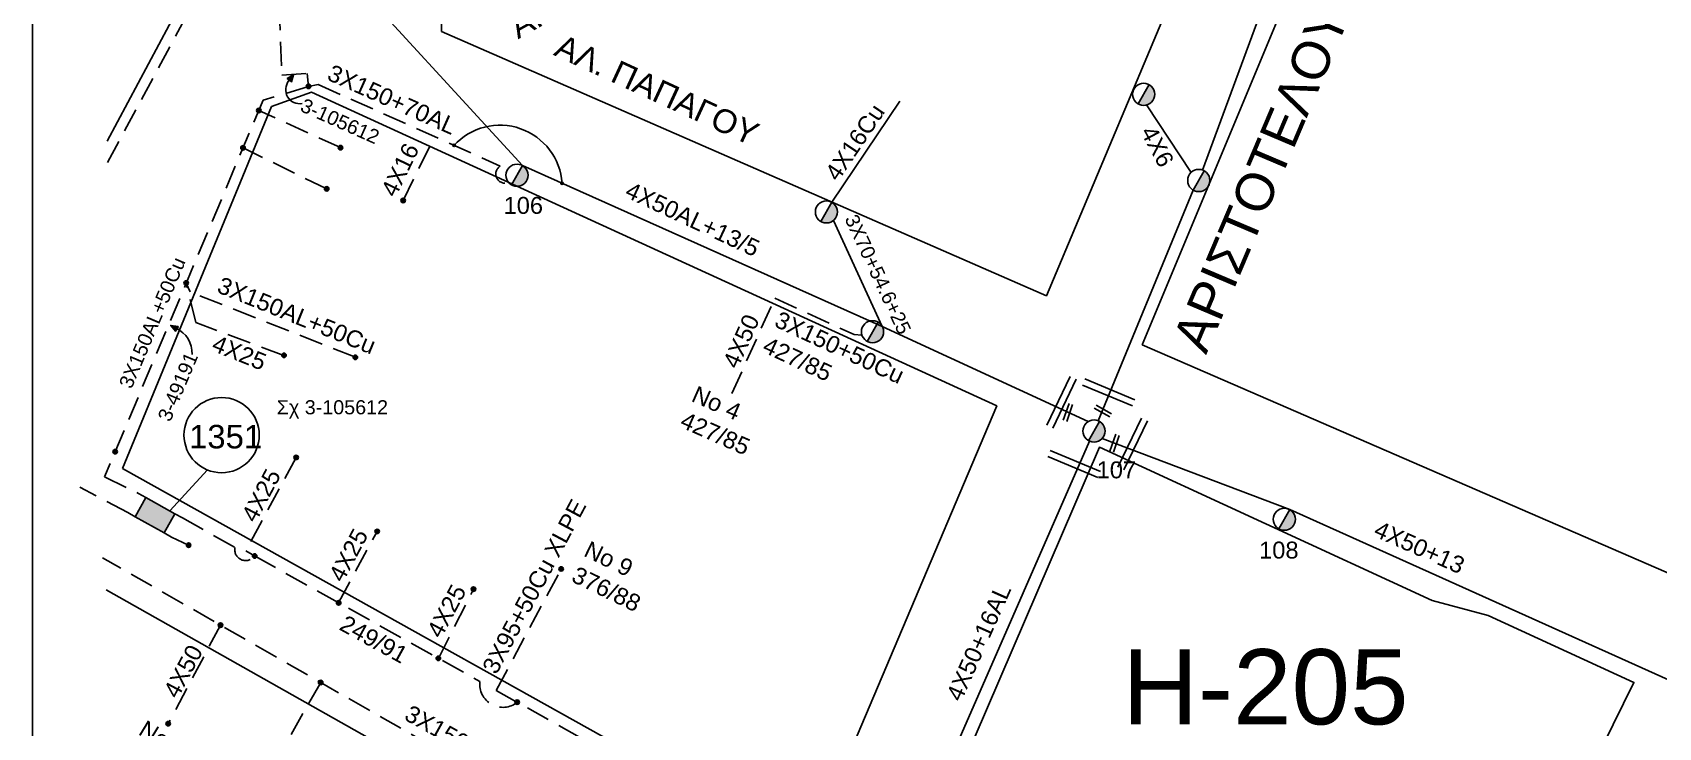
# Model space of a CAD drawing. Header units: millimetres. Extents: x 1421 to 7149, y 887 to 1917.
# Drawn here: x 5038.3 to 5211.1, y 1255.5 to 1329.5 of the extents above; entities that cross this region are included whole.
import ezdxf

# ---------------------------------------------------------------- set-up
doc = ezdxf.new("R2010")
doc.units = ezdxf.units.MM
doc.linetypes.add('DASHED', pattern=[19.05, 12.7, -6.35])
for name, color, linetype in [('4 X 50 + 13.5', 7, 'SYN_LINE'), ('4x6', 7, 'SYN_LINE'), ('Link Box 4 Διευθύνσεων', 7, 'Continuous'), ('Άγνωστα', 7, 'Continuous'), ('Γυμνά εναέρια ΧΤ (3Φ)   4x16CU', 7, 'Continuous'), ('Γυμνά εναέρια ΧΤ και ΦΟΠ (3Φ)   4x50+16AL', 7, 'Continuous'), ('Καλωδια Χ.Τ 3x95+35', 7, 'DASHED'), ('Καλώδια ΧΤ   3x150+50CU', 7, 'DASHED'), ('Καλώδια ΧΤ   3x150+70AL', 7, 'DASHED'), ('Καλώδια ΧΤ   3x150AL+50CU', 7, 'DASHED'), ('Μηχανική τομή', 7, 'Continuous'), ('Στύλος ΦΜ', 7, 'Continuous'), ('Στύλος ΦΜ @ 1', 7, 'Continuous'), ('Συνδέσεις', 7, 'Continuous'), ('Συνεστραμμένα ΧΤ   3x70+54.6+25 AL', 7, 'SYN_LINE'), ('Συνεστραμμένα ΧΤ   4x120+25 AL', 7, 'SYN_LINE'), ('Τομή', 7, 'Continuous'), ('Υπογεια Καλωδια Δικτυου ΧΤ 4X25', 7, 'DASHED'), ('Υπόβαθρο ΔΕΗ', 7, 'Continuous'), ('Υπόγεια καλώδια Παροχών ΧΤ   4x16AL', 7, 'DASHED'), ('Υπόγεια καλώδια Παροχών ΧΤ   4x50AL', 7, 'DASHED')]:
    doc.layers.add(name, color=color, linetype=linetype)
doc.styles.add('arial', font='arial.ttf')
doc.styles.get("Standard").update_dxf_attribs({"font": 'arial.ttf'})
doc.linetypes.add('SYN_LINE', pattern='A,0.5,-0.0001,["/\\/\\/\\/",Standard,S=0.1,R=0,X=0,Y=-0.05],-0.25', length=0.7501)

# ---------------------------------------------------------------- blocks, each defined once
blk = doc.blocks.new('ΥΠΑΡΧΩΝ ΤΣΙΜΕΝΤΕΝΙΟΣ ΣΤΥΛΟΣ')
at = {"layer": 'Στύλος ΦΜ'}
blk.add_hatch(color=256, dxfattribs=at).paths.add_polyline_path([(-1.29, -2.28, 0.574793), (2.62, 0, 0.268822), (1.3, 2.27)])
blk.add_line((-1.29, -2.28), (1.3, 2.27), dxfattribs=at)
blk.add_circle((0, 0), 2.62, dxfattribs=at)
at = {"layer": 'Στύλος ΦΜ', "flags": 4}
for tag, p in [('ΑΡΙΘΜΟΣ', (-4.68, 8.05)), ('ΤΥΠΟΣ', (-4.91, 3.03))]:
    blk.add_attdef(tag, p, '', height=4, dxfattribs=at)
blk = doc.blocks.new('LINK BOX 4 ΑΝΑΧΩΡΗΣΕΩΝ')
at = {"layer": 'Link Box 4 Διευθύνσεων', "ltscale": 40}
blk.add_hatch(color=256, dxfattribs=at).paths.add_polyline_path([(-3.54, 0), (-3.54, -4.67), (3.54, -4.67), (3.54, 0)])
for p, q in [((-3.54, 0), (-5.33, 0)), ((5.33, 0), (3.54, 0)), ((-3.54, -4.67), (-5.33, -4.67)), ((5.33, -4.67), (3.54, -4.67))]:
    blk.add_line(p, q, dxfattribs=at)
blk.add_lwpolyline([(-3.54, -4.67), (-3.54, 0), (3.54, 0), (3.54, -4.67)], close=True, dxfattribs=at)
blk = doc.blocks.new('_ΣΥΝΔΕΣΗ')
at = {"layer": 'Συνδέσεις', "linetype": 'SYN_LINE', "ltscale": 40}
blk.add_hatch(color=256, dxfattribs=at).paths.add_polyline_path([(0.5, -0.01, 1), (-0.5, -0.01, 1)])
at = {"layer": 'Συνδέσεις'}
blk.add_circle((0, -0.01), 0.5, dxfattribs=at)
blk = doc.blocks.new('ΤΟΜΗ')
at = {"layer": 'Τομή', "ltscale": 40}
for p, q in [((10.95, 0.22), (-12.13, 0.22)), ((10.95, -2.57), (-12.13, -2.57))]:
    blk.add_line(p, q, dxfattribs=at)
blk = doc.blocks.new('ΜΗΧΑΝΙΚΗ ΤΟΜΗ')
at = {"layer": 'Μηχανική τομή', "ltscale": 40}
for p, q in [((-3.67, 1.17), (3.91, 1.17)), ((3.91, -0.38), (-3.67, -0.38))]:
    blk.add_line(p, q, dxfattribs=at)

msp = doc.modelspace()

# ---------------------------------------------------------------- hatches: boundary and pattern name
at = {"lineweight": -3, "ltscale": 0.1}
h = msp.add_hatch(color=256, dxfattribs=at)
h.paths.add_polyline_path([(5066, 1324.97), (5065.33, 1324.59), (5065.55, 1324.41)])
h.paths.add_polyline_path([(5066, 1324.97), (5065.55, 1324.41), (5065.78, 1324.23)])
h = msp.add_hatch(color=256, dxfattribs=at)
h.paths.add_polyline_path([(5053.61, 1297.96, 0.00974), (5053.51, 1298.01), (5052.95, 1298.31), (5053.46, 1297.7)])
h.paths.add_polyline_path([(5053.73, 1298.2), (5052.95, 1298.31), (5053.61, 1297.96)])

# ---------------------------------------------------------------- linework, layer by layer
msp.add_lwpolyline([(5038.25, 1899.55), (6989.1, 1899.55), (6989.1, 911.99), (5038.25, 911.99)], close=True, dxfattribs=at)
for points in [[(5065.5, 1324.35), (5066, 1324.97), (5065.33, 1324.59), (5065.55, 1324.41)], [(5065.5, 1324.35), (5066, 1324.97), (5065.78, 1324.23), (5065.55, 1324.41)], [(5053.51, 1298.01), (5052.95, 1298.31), (5053.73, 1298.2), (5053.61, 1297.96)], [(5053.61, 1297.96), (5052.95, 1298.31), (5053.46, 1297.7), (5053.61, 1297.96)]]:
    msp.add_lwpolyline(points, dxfattribs=at)
for centre, radius, start, end in [((5066.66, 1323.39), 1.5, 140.3278, 279.9377), ((5052.27, 1295.33), 2.95, 358.029, 65.2817)]:
    msp.add_arc(centre, radius, start, end, dxfattribs=at)
at = {"layer": '4 X 50 + 13.5', "color": 30, "linetype": 'SYN_LINE', "lineweight": -3, "ltscale": 20}
msp.add_lwpolyline([(5150.47, 1288.09), (5128.57, 1298.21), (5090.33, 1315.32), (5069.97, 1337.54)], dxfattribs=at)
at = {"layer": '4 X 50 + 13.5', "color": 1, "linetype": 'SYN_LINE', "lineweight": -3, "ltscale": 20}
msp.add_lwpolyline([(5274.13, 1231.56), (5246.08, 1245.99), (5219.57, 1257.28), (5171.89, 1278.72), (5151.95, 1286.28)], dxfattribs=at)
at = {"layer": '4x6', "color": 50, "lineweight": -3, "ltscale": 10}
msp.add_line((5156.66, 1321.76), (5161.4, 1314.57), dxfattribs=at)
at = {"layer": 'Γυμνά εναέρια ΧΤ (3Φ)   4x16CU', "color": 30, "linetype": 'Continuous', "lineweight": -3, "ltscale": 0.1}
msp.add_line((5123.23, 1311.42), (5130.44, 1322.17), dxfattribs=at)
at = {"layer": 'Γυμνά εναέρια ΧΤ και ΦΟΠ (3Φ)   4x50+16AL', "color": 62, "lineweight": -3, "ltscale": 0.1}
msp.add_lwpolyline([(5129.21, 1237.03), (5150.61, 1286)], dxfattribs=at)
at = {"layer": 'Καλωδια Χ.Τ 3x95+35', "color": 30, "lineweight": -3, "ltscale": 0.2}
msp.add_lwpolyline([(5087.53, 1259.48), (5094.44, 1272.41)], dxfattribs=at)
at = {"layer": 'Καλώδια ΧΤ   3x150+50CU', "color": 136, "lineweight": -3, "ltscale": 0.2}
for points in [[(5045.71, 1378.57), (5064.15, 1339.88), (5064.75, 1324.94), (5067.44, 1325.1), (5067.59, 1323.74), (5062.76, 1322.26), (5045.91, 1282.21), (5049.53, 1280.43)], [(5048.39, 1278.4), (5043.28, 1281.1)], [(5053.04, 1275.8), (5054.83, 1274.94)]]:
    msp.add_lwpolyline(points, dxfattribs=at)
at = {"layer": 'Καλώδια ΧΤ   3x150+50CU', "color": 206, "lineweight": -3, "ltscale": 0.2}
msp.add_lwpolyline([(5047.16, 1352.77), (5056.44, 1334.66), (5045.72, 1314.72)], dxfattribs=at)
at = {"layer": 'Καλώδια ΧΤ   3x150+50CU', "color": 30, "lineweight": -3, "ltscale": 0.2}
msp.add_lwpolyline([(5117.15, 1301.21), (5125.58, 1297.35), (5126.42, 1297.28)], dxfattribs=at)
msp.add_lwpolyline([(5054.18, 1277.84), (5059.76, 1274.69, 0.80077), (5061.86, 1273.79)], format="xyb", dxfattribs=at)
at = {"layer": 'Καλώδια ΧΤ   3x150+70AL', "color": 136, "lineweight": -3, "ltscale": 0.2}
msp.add_lwpolyline([(5067.59, 1323.74), (5068.62, 1323.93), (5087.97, 1315.26)], dxfattribs=at)
msp.add_arc((5088.47, 1314.42), 0.975, 120.6693, 293.1508, dxfattribs=at)
at = {"layer": 'Καλώδια ΧΤ   3x150AL+50CU', "color": 136, "lineweight": -3, "ltscale": 0.2}
msp.add_lwpolyline([(5072.57, 1294.93), (5055, 1301.87), (5054.58, 1302.82)], dxfattribs=at)
at = {"layer": 'Καλώδια ΧΤ   3x150AL+50CU', "color": 30, "lineweight": -3, "ltscale": 0.2}
for points in [[(5060.94, 1274.35), (5061.86, 1273.79), (5085.81, 1260.44, 0.673696), (5089.77, 1258.23)], [(5087.53, 1259.48), (5115.09, 1244.11), (5114.71, 1243.42), (5117.9, 1241.7), (5115.4, 1236.17), (5109.06, 1239.49, 1.153984), (5108.35, 1238.14), (5110.08, 1237.37)]]:
    msp.add_lwpolyline(points, format="xyb", dxfattribs=at)
at = {"layer": 'Καλώδια ΧΤ   3x150AL+50CU', "color": 173, "lineweight": -3, "ltscale": 0.2}
msp.add_lwpolyline([(5108.93, 1235.33), (5103.79, 1238.4), (5103.85, 1240.32), (5045.7, 1273.61)], dxfattribs=at)
at = {"layer": 'Συνεστραμμένα ΧΤ   3x70+54.6+25 AL', "color": 30, "linetype": 'Continuous', "lineweight": -3, "ltscale": 20}
msp.add_lwpolyline([(5128.57, 1298.21), (5123.4, 1309.49)], dxfattribs=at)
at = {"layer": 'Συνεστραμμένα ΧΤ   4x120+25 AL', "color": 50, "lineweight": -3, "ltscale": 20}
for points in [[(5185.91, 1372.25), (5172.24, 1340.98), (5162.63, 1314.83)], [(5161.64, 1312.7), (5151.53, 1288.17)]]:
    msp.add_lwpolyline(points, dxfattribs=at)
at = {"layer": 'Υπογεια Καλωδια Δικτυου ΧΤ 4X25', "color": 136, "lineweight": -3, "ltscale": 0.2}
msp.add_lwpolyline([(5064.97, 1295.13), (5055.6, 1298.61), (5054.58, 1302.82)], dxfattribs=at)
at = {"layer": 'Υπογεια Καλωδια Δικτυου ΧΤ 4X25', "color": 30, "lineweight": -3, "ltscale": 0.2}
for points in [[(5066.27, 1284.28), (5060.94, 1274.35)], [(5070.79, 1268.81), (5074.88, 1276.4)], [(5081.39, 1262.9), (5085.12, 1270.27)]]:
    msp.add_lwpolyline(points, dxfattribs=at)
at = {"layer": 'Υπόβαθρο ΔΕΗ', "lineweight": -3, "ltscale": 0.2}
for points in [[(5081.74, 1331.29), (5081.74, 1329.58), (5146.02, 1301.47), (5176.72, 1374.52), (5169.01, 1379.24), (5081.74, 1331.29)], [(5156.21, 1296.26), (5213.78, 1271.24), (5250.8, 1347.05), (5187.56, 1371.57), (5156.21, 1296.26)], [(5046.17, 1317.9), (5054.98, 1334.4), (5046.03, 1352.7)], [(5047.8, 1283.09), (5120.7, 1242.4), (5140.75, 1289.75), (5067.89, 1323.13), (5063.67, 1321.59), (5047.8, 1283.09)], [(5130.48, 1236.07), (5182.16, 1206.88), (5208.47, 1260.34), (5192.98, 1267.46), (5187.04, 1269.06), (5151.66, 1285.35), (5130.48, 1236.07)], [(5045.25, 1201.59), (5092.88, 1179.02), (5115.57, 1230.96), (5046.09, 1270.19)]]:
    msp.add_lwpolyline(points, dxfattribs=at)
at = {"layer": 'Υπόβαθρο ΔΕΗ', "lineweight": -3}
msp.add_lwpolyline([(5052.85, 1278.58), (5056.85, 1282.94)], dxfattribs=at)
msp.add_circle((5058.35, 1286.65), 4, dxfattribs=at)
msp.add_arc((5087.94, 1312.99), 6.62, 3.8444, 137.5005, dxfattribs=at)
at = {"layer": 'Υπόγεια καλώδια Παροχών ΧΤ   4x16AL', "color": 136, "lineweight": -3, "ltscale": 0.2}
for points in [[(5069.52, 1312.83), (5060.63, 1317.19)], [(5077.64, 1311.6), (5080.98, 1318.39)]]:
    msp.add_lwpolyline(points, dxfattribs=at)
at = {"layer": 'Υπόγεια καλώδια Παροχών ΧΤ   4x50AL', "color": 136, "lineweight": -3, "ltscale": 0.2}
msp.add_lwpolyline([(5070.98, 1317.23), (5062.31, 1321.17)], dxfattribs=at)
at = {"layer": 'Υπόγεια καλώδια Παροχών ΧΤ   4x50AL', "color": 30, "lineweight": -3, "ltscale": 0.2}
msp.add_lwpolyline([(5112.59, 1291.07), (5117.15, 1301.21)], dxfattribs=at)
at = {"layer": 'Υπόγεια καλώδια Παροχών ΧΤ   4x50AL', "color": 173, "lineweight": -3, "ltscale": 0.2}
for points in [[(5058.23, 1266.43), (5052.67, 1255.95)], [(5068.88, 1260.34), (5063.05, 1250.09)]]:
    msp.add_lwpolyline(points, dxfattribs=at)

# ---------------------------------------------------------------- block references
at = {"layer": 'Link Box 4 Διευθύνσεων', "lineweight": -3, "xscale": 0.5000000000000083, "yscale": 0.5000000000000083, "zscale": 0.5000000000000083, "rotation": 150.8319856580876}
msp.add_blockref('LINK BOX 4 ΑΝΑΧΩΡΗΣΕΩΝ', (5050.71, 1277.1), dxfattribs=at)
at = {"layer": 'Μηχανική τομή', "lineweight": -3, "xscale": 0.2500000000015828, "yscale": 0.2500000000015828, "zscale": 0.2500000000015828}
for p, rotation in [((5148.23, 1289.12), 250.4635997911178), ((5151.96, 1289.14), 330.577342717488), ((5153.19, 1285.84), 250.4635997911178)]:
    msp.add_blockref('ΜΗΧΑΝΙΚΗ ΤΟΜΗ', p, dxfattribs=dict(at, rotation=rotation))
at = {"layer": 'Στύλος ΦΜ @ 1', "lineweight": -3, "ltscale": 40, "xscale": 0.4499999999998181, "yscale": 0.4499999999998181, "zscale": 0.4499999999998181}
for p in [(5156.36, 1322.9), (5162.22, 1313.73), (5122.64, 1310.39), (5127.54, 1297.64)]:
    msp.add_blockref('ΥΠΑΡΧΩΝ ΤΣΙΜΕΝΤΕΝΙΟΣ ΣΤΥΛΟΣ', p, dxfattribs=at)
at = {"layer": 'Στύλος ΦΜ @ 1', "lineweight": -3, "ltscale": 40}
ref = msp.add_blockref('ΥΠΑΡΧΩΝ ΤΣΙΜΕΝΤΕΝΙΟΣ ΣΤΥΛΟΣ', (5089.75, 1314.29), dxfattribs=dict(at, xscale=0.4499999999998181, yscale=0.4499999999998181, zscale=0.4499999999998181))
ref.add_attrib('ΑΡΙΘΜΟΣ', '106', (5088.32, 1310.18), dxfattribs={"layer": 'Στύλος ΦΜ', "height": 1.8, "flags": 4})
ref = msp.add_blockref('ΥΠΑΡΧΩΝ ΤΣΙΜΕΝΤΕΝΙΟΣ ΣΤΥΛΟΣ', (5151.09, 1287.08), dxfattribs=dict(at, xscale=0.4499999999998181, yscale=0.4499999999998181, zscale=0.4499999999998181))
ref.add_attrib('ΑΡΙΘΜΟΣ', '107', (5151.36, 1282.05), dxfattribs={"layer": 'Στύλος ΦΜ', "height": 1.8, "flags": 4})
ref = msp.add_blockref('ΥΠΑΡΧΩΝ ΤΣΙΜΕΝΤΕΝΙΟΣ ΣΤΥΛΟΣ', (5171.31, 1277.7), dxfattribs=dict(at, xscale=0.4499999999998181, yscale=0.4499999999998181, zscale=0.4499999999998181))
ref.add_attrib('ΑΡΙΘΜΟΣ', '108', (5168.63, 1273.52), dxfattribs={"layer": 'Στύλος ΦΜ', "height": 1.8, "flags": 4})
at = {"layer": 'Συνδέσεις', "lineweight": -3}
for p, xscale, yscale, zscale in [((5067.59, 1323.75), 0.4777242751392805, 0.4777242751392805, 0.4777242751392805), ((5062.31, 1321.18), 0.4777242751392805, 0.4777242751392805, 0.4777242751392805), ((5060.63, 1317.2), 0.4777242751392805, 0.4777242751392805, 0.4777242751392805), ((5070.98, 1317.23), 0.4777242751392805, 0.4777242751392805, 0.4777242751392805), ((5083.06, 1317.46), 0.25, 0.25, 0.25), ((5094.54, 1313.43), 0.25, 0.25, 0.25), ((5069.52, 1312.84), 0.4777242751392805, 0.4777242751392805, 0.4777242751392805), ((5077.65, 1311.61), 0.4777242751392805, 0.4777242751392805, 0.4777242751392805), ((5054.59, 1302.83), 0.4777242751392805, 0.4777242751392805, 0.4777242751392805), ((5064.98, 1295.13), 0.4777242751392805, 0.4777242751392805, 0.4777242751392805), ((5072.57, 1294.93), 0.4777242751392805, 0.4777242751392805, 0.4777242751392805), ((5047.04, 1284.89), 0.4777242751392805, 0.4777242751392805, 0.4777242751392805), ((5066.27, 1284.28), 0.4777242751392805, 0.4777242751392805, 0.4777242751392805), ((5074.89, 1276.41), 0.4777242751392805, 0.4777242751392805, 0.4777242751392805), ((5054.84, 1274.94), 0.4777242751392805, 0.4777242751392805, 0.4777242751392805), ((5061.86, 1273.8), 0.4777242751392805, 0.4777242751392805, 0.4777242751392805), ((5094.44, 1272.42), 0.4777242751392805, 0.4777242751392805, 0.4777242751392805), ((5085.12, 1270.27), 0.4777242751392805, 0.4777242751392805, 0.4777242751392805), ((5070.79, 1268.82), 0.4777242751392805, 0.4777242751392805, 0.4777242751392805), ((5058.23, 1266.44), 0.4777242751392805, 0.4777242751392805, 0.4777242751392805), ((5081.39, 1262.91), 0.4777242751392805, 0.4777242751392805, 0.4777242751392805), ((5068.88, 1260.34), 0.4777242751392805, 0.4777242751392805, 0.4777242751392805), ((5089.77, 1258.24), 0.4777242751392805, 0.4777242751392805, 0.4777242751392805), ((5052.67, 1255.96), 0.4777242751392805, 0.4777242751392805, 0.4777242751392805)]:
    msp.add_blockref('_ΣΥΝΔΕΣΗ', p, dxfattribs=dict(at, xscale=xscale, yscale=yscale, zscale=zscale))
at = {"layer": 'Τομή', "lineweight": -3}
for p, xscale, yscale, zscale, rotation in [((5147.83, 1289.88), 0.2500000000002521, 0.2500000000002521, 0.2500000000002521, 244.3473288080615), ((5152.39, 1290.97), 0.2499999999999999, 0.2499999999999999, 0.2499999999999999, 157.3310112756824), ((5155.39, 1285.44), 0.2500000000002521, 0.2500000000002521, 0.2500000000002521, 244.3473288080615), ((5148.71, 1283.36), 0.2499999999999999, 0.2499999999999999, 0.2499999999999999, 157.3310112756824)]:
    msp.add_blockref('ΤΟΜΗ', p, dxfattribs=dict(at, xscale=xscale, yscale=yscale, zscale=zscale, rotation=rotation))

# ---------------------------------------------------------------- texts
at = {"lineweight": -3, "ltscale": 40, "width": 64.8866, "attachment_point": 1, "style": 'arial'}
for s, insert, char_height, rotation in [('ΑΡΙΣΤΟΦΑΝΟΥΣ', (5088.64, 1330.92), 2.5, 29.2089), ('ΑΡΙΣΤΟΤΕΛΟΥΣ', (5159.31, 1296.69), 4, 67), ('ΑΛ. ΠΑΠΑΓΟΥ', (5094.59, 1329.37), 2.5, 335.2361)]:
    msp.add_mtext(s, dxfattribs=dict(at, insert=insert, char_height=char_height, rotation=rotation))
at = {"layer": 'Άγνωστα', "color": 7, "lineweight": -3, "width": 20.7581, "attachment_point": 1}
for s, insert, char_height, rotation in [('3X150+70AL', (5070.17, 1326.14), 1.8, 336), ('3-105612', (5067.2, 1322.53), 1.5, 336), ('4X16Cu', (5122.37, 1314.54), 1.8, 56), ('4X6', (5157.57, 1319.75), 1.8, 298), ('4X16', (5075.21, 1312.62), 1.8, 64), ('4X50AL+13/5', (5101.86, 1313.67), 1.8, 335), ('3X70+54.6+25', (5125.9, 1310.3), 1.5, 295), ('3X150AL+50Cu', (5047.38, 1292.06), 1.5, 67), ('3X150AL+50Cu', (5058.41, 1303.55), 1.8, 338), ('3X150+50Cu\\P427/85', (5117.74, 1299.9), 1.8, 335), ('4X50', (5111.55, 1294.32), 1.8, 66), ('4X25', (5057.85, 1297.35), 1.8, 338), ('3-49191', (5051.5, 1288.55), 1.5, 67), ('No 4\\P427/85', (5108.89, 1291.95), 1.8, 336.2291), ('4X25', (5060.37, 1278.07), 1.8, 62), ('3X95+50Cu XLPE', (5085.97, 1261.94), 1.8, 62), ('4X50+13', (5181.42, 1277.6), 1.8, 336), ('4X25', (5069.65, 1271.72), 1.8, 62), ('No 9\\P376/88', (5097.5, 1275.46), 1.8, 334.124), ('4X25', (5080.08, 1265.77), 1.8, 62), ('4X50+16AL', (5135.31, 1258.93), 1.8, 66), ('249/91', (5071.61, 1267.59), 1.8, 331), ('4X50', (5052.08, 1259.36), 1.8, 62), ('3X150AL+50Cu', (5078.51, 1258.03), 1.8, 331), ('No16', (5050.33, 1256.41), 1.8, 328.5924)]:
    msp.add_mtext(s, dxfattribs=dict(at, insert=insert, char_height=char_height, rotation=rotation))
at = {"layer": 'Άγνωστα', "color": 7, "lineweight": -3}
for s, insert, char_height, width, attachment_point in [('Σχ 3-105612', (5064.21, 1290.36), 1.5, 20.7581, 1), ('1351', (5054.89, 1285.2), 2.5, 1.8, 7)]:
    msp.add_mtext(s, dxfattribs=dict(at, insert=insert, char_height=char_height, width=width, attachment_point=attachment_point))
at = {"layer": 'Υπόβαθρο ΔΕΗ', "lineweight": -3, "insert": (5154.08, 1263.88), "char_height": 8, "width": 84.6573, "attachment_point": 1}
msp.add_mtext('Η-205', dxfattribs=at)

doc.saveas('drawing.dxf')
